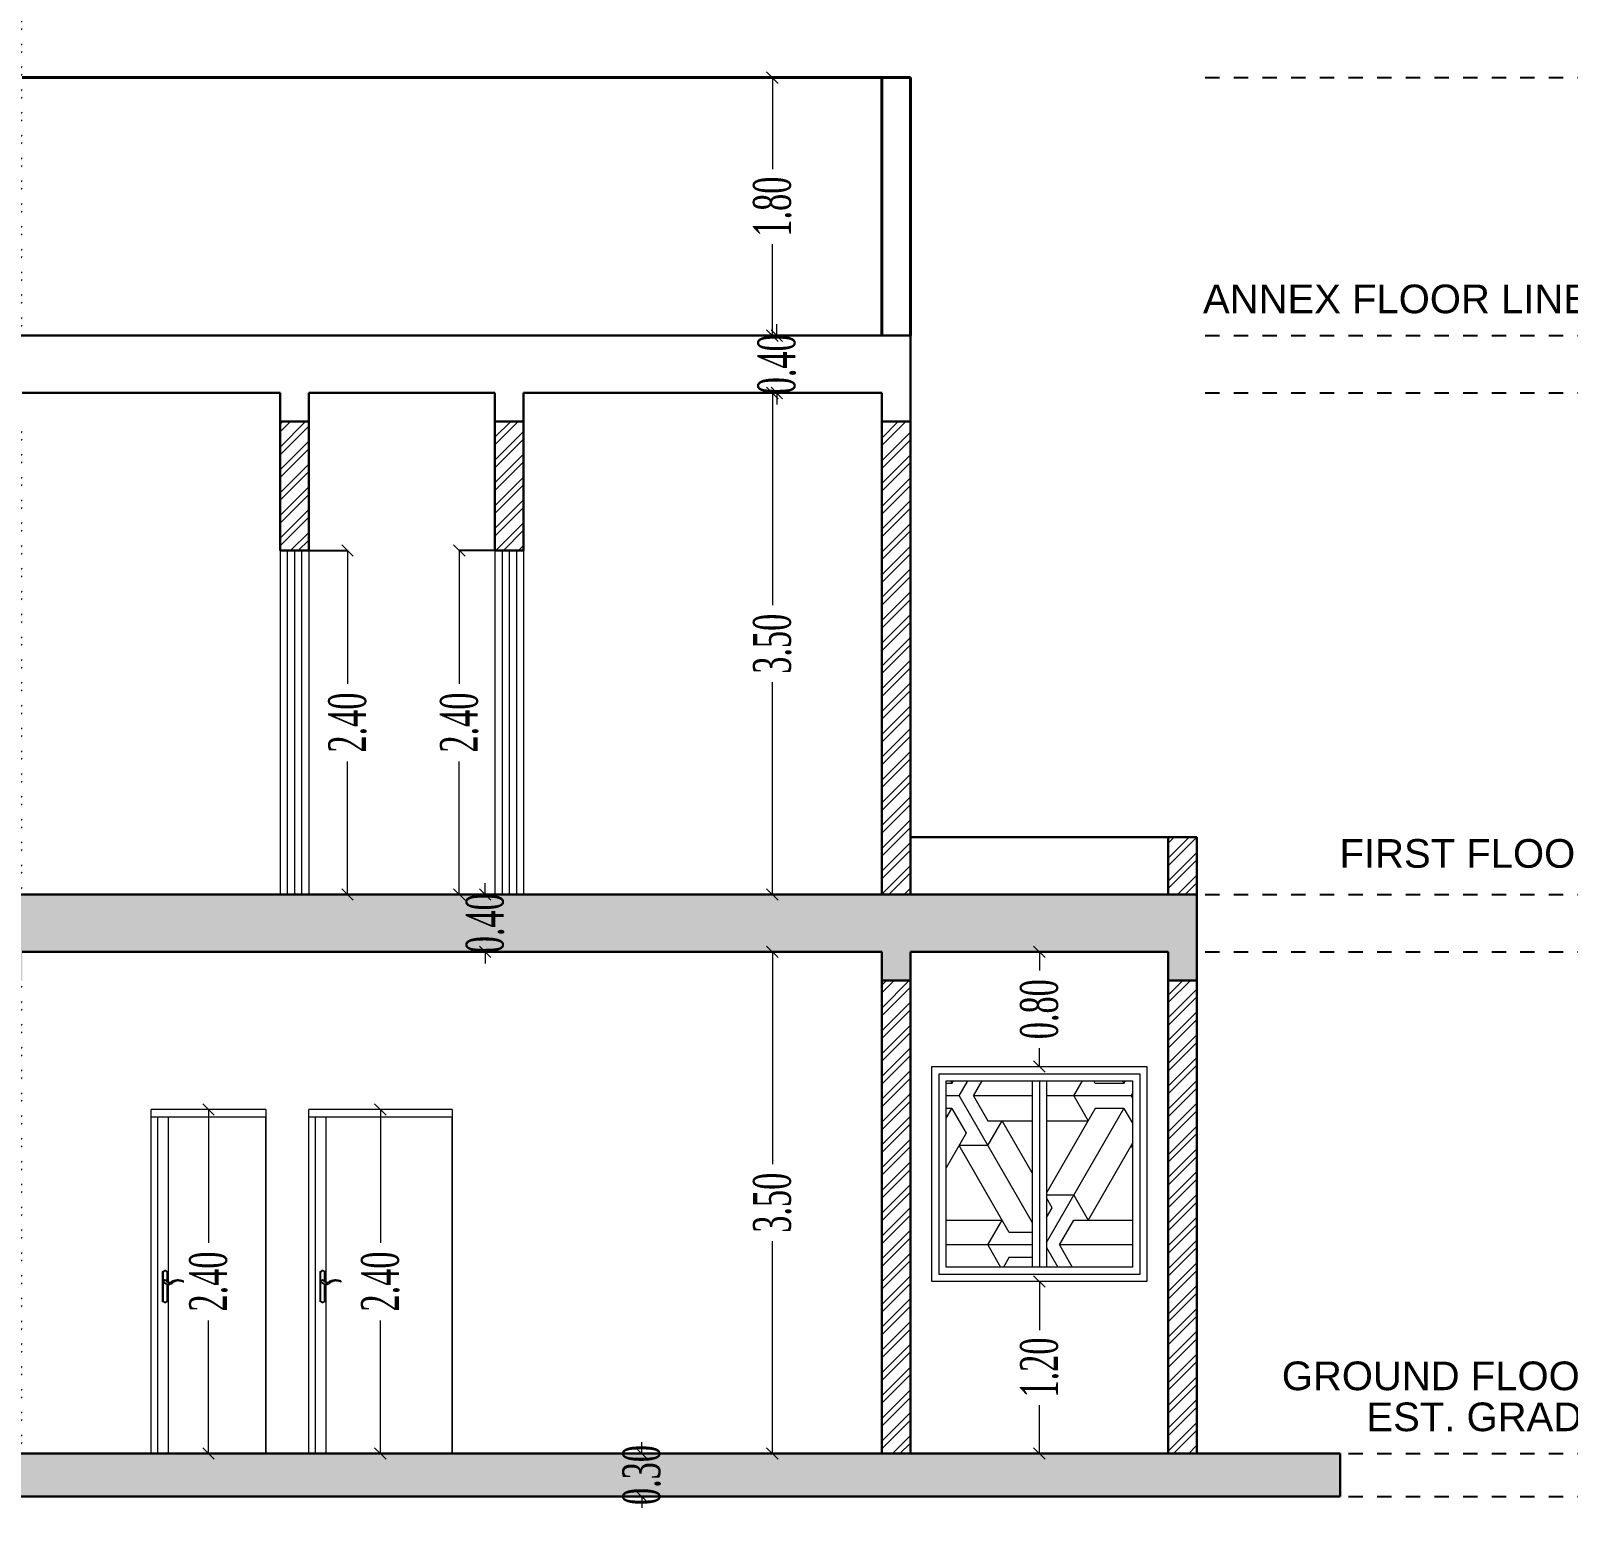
# Model space of a CAD drawing. Header units: inches. Extents: x -351 to 2582, y -266 to 144.
# Drawn here: x 226.05 to 236.78, y -67.41 to -56.98 of the extents above; entities that cross this region are included whole.
import ezdxf

# ---------------------------------------------------------------- set-up
doc = ezdxf.new("R2010")
doc.units = ezdxf.units.IN
doc.header["$MEASUREMENT"] = 0
doc.linetypes.add('DASHDOT', pattern=[1, 0.5, -0.25, 0, -0.25])
doc.linetypes.add('DD', pattern=[0.2, 0.1, -0.1])
for name, color, linetype, lineweight in [('A-DOOR-FRAM', 31, 'Continuous', 9), ('Dim Inside', 35, 'Continuous', 0), ('dimin', 170, 'Continuous', 0), ('HACH', 8, 'Continuous', 5), ('Roof Wall', 30, 'Continuous', 40), ('WALLS', 7, 'Continuous', 30), ('WINDOW', 4, 'Continuous', 5)]:
    doc.layers.add(name, color=color, linetype=linetype, lineweight=lineweight)
doc.layers.add('a_text', color=3, linetype='Continuous')
doc.layers.add('S-AX', color=6, linetype='DASHDOT')
doc.styles.add('kamal 1', font='romantic.ttf', dxfattribs={"width": 0.6})
doc.styles.add('RS', font='arial.ttf', dxfattribs={"height": 0.25})
doc.dimstyles.new('kamal 1', dxfattribs={"dimscale": 0.8, "dimtxt": 0.33, "dimasz": 0.1, "dimexe": 0, "dimexo": 0, "dimgap": 0.09, "dimtad": 0, "dimzin": 0, "dimdsep": 46, "dimtxsty": 'kamal 1', "dimblk": 'OBLIQUE', "dimcen": 0.09, "dimclrd": 252, "dimclre": 8, "dimclrt": 7, "dimadec": 0, "dimazin": 0, "dimtfac": 1, "dimtix": 1, "dimtofl": 0, "dimtmove": 1, "dimatfit": 3, "dimldrblk": 'OBLIQUE', "dimfxl": 0.18, "dimtolj": 1, "dimtzin": 0, "dimlwd": -1, "dimarcsym": 0})

# ---------------------------------------------------------------- blocks, each defined once
blk = doc.blocks.new('TR7T7896')
at = {"layer": 'a_text', "color": 8, "linetype": 'DD', "ltscale": 0.3}
for p, q in [((4078.043, 1087.962), (4072.255, 1087.962)), ((4078.043, 1086.162), (4072.255, 1086.162)), ((4078.043, 1086.162), (4072.255, 1086.162)), ((4078.043, 1085.762), (4072.255, 1085.762)), ((4078.043, 1085.762), (4072.255, 1085.762)), ((4078.043, 1082.262), (4072.255, 1082.262)), ((4078.043, 1081.862), (4072.255, 1081.862)), ((4078.043, 1081.862), (4072.255, 1081.862)), ((4078.043, 1078.362), (4072.255, 1078.362)), ((4078.043, 1078.062), (4072.255, 1078.062))]:
    blk.add_line(p, q, dxfattribs=at)
at = {"layer": 'a_text', "color": 1, "style": 'RS'}
for s, p in [('ANNEX FLOOR LINE FIN.', (4072.328, 1086.319)), ('FIRST FLOOR LINE FIN.', (4073.281, 1082.45)), ('GROUND FLOOR LINE FIN.', (4072.878, 1078.805)), ('EST. GRADE LINE', (4073.469, 1078.519, 0))]:
    blk.add_text(s, height=0.2, dxfattribs=at).set_placement(p)
blk = doc.blocks.new('edd')
at = {"layer": 'A-DOOR-FRAM'}
for p, q in [((1, 2.4), (0, 2.4)), ((0, 0), (0, 2.4)), ((1, 2.4), (1, 0)), ((0, 2.35), (1, 2.35)), ((0.047, 0), (0.047, 2.35)), ((0.122, 1.197), (0.122, 2.35)), ((1, 0), (1, 2.35)), ((0.08, 1.271), (0.08, 1.059)), ((0.08, 1.271), (0.083, 1.268)), ((0.08, 1.059), (0.08, 1.271)), ((0.083, 1.268), (0.083, 1.062)), ((0.097, 1.192), (0.096, 1.189)), ((0.108, 1.203), (0.105, 1.201)), ((0.115, 1.271), (0.111, 1.268)), ((0.111, 1.201), (0.111, 1.268)), ((0.111, 1.062), (0.111, 1.182)), ((0.115, 1.199), (0.115, 1.271)), ((0.115, 1.271), (0.115, 1.199)), ((0.115, 1.059), (0.115, 1.181)), ((0.115, 1.181), (0.115, 1.059)), ((0.139, 1.199), (0.141, 1.196)), ((0.146, 1.187), (0.144, 1.189)), ((0.22, 1.197), (0.222, 1.2)), ((0.223, 1.204), (0.222, 1.201)), ((0.122, 0), (0.122, 1.18)), ((0.08, 1.059), (0.083, 1.062)), ((0.115, 1.059), (0.111, 1.062)), ((0, 0), (1, 0))]:
    blk.add_line(p, q, dxfattribs=at)
for centre, radius, start, end in [((0.08, 1.287), 0.016, 270, 303.2038), ((0.08, 1.287), 0.0194, 280.0386, 303.2038), ((0.08, 1.287), 0.016, 284.7688, 288.4351), ((0.097, 1.2), 0.0115, 13.3162, 263.394), ((0.097, 1.2), 0.0115, 13.3162, 263.394), ((0.097, 1.261), 0.016, 90, 123.2038), ((0.097, 1.261), 0.016, 108.4351, 123.2038), ((0.097, 1.2), 0.00833, 6.5593, 268.8771), ((0.097, 1.261), 0.0126, 90, 123.2038), ((0.097, 1.261), 0.016, 90, 106.6019), ((0.122, 1.224), 0.0443, 233.6603, 272.9224), ((0.122, 1.224), 0.0443, 233.6603, 251.1291), ((0.097, 1.261), 0.016, 73.151, 90), ((0.097, 1.261), 0.016, 56.7962, 90), ((0.097, 1.261), 0.0126, 56.7962, 90), ((0.122, 1.224), 0.0411, 232.4026, 272.9224), ((0.097, 1.261), 0.016, 56.7962, 71.5649), ((0.115, 1.287), 0.0194, 236.7962, 259.9614), ((0.127, 1.226), 0.0329, 229.1262, 264.9654), ((0.115, 1.287), 0.016, 236.7962, 270), ((0.127, 1.226), 0.0297, 231.2429, 264.9654), ((0.115, 1.287), 0.016, 251.5649, 255.2312), ((0.122, 1.224), 0.0443, 255.4535, 272.9224), ((0.127, 1.226), 0.0297, 246.2428, 249.9656), ((0.127, 1.226), 0.0297, 264.9654, 294.5611), ((0.127, 1.226), 0.0297, 264.9654, 294.5611), ((0.127, 1.226), 0.0329, 264.9654, 294.8502), ((0.122, 1.224), 0.0411, 272.9224, 302.2782), ((0.122, 1.224), 0.0443, 272.9224, 302.5948), ((0.122, 1.224), 0.0443, 272.9224, 302.5948), ((0.187, 1.118), 0.0934, 66.9312, 120.3463), ((0.187, 1.118), 0.0934, 104.3056, 120.3463), ((0.187, 1.118), 0.0902, 66.8352, 120.4447), ((0.19, 1.136), 0.071, 63.9656, 130.8373), ((0.19, 1.136), 0.0678, 63.7425, 131.0321), ((0.19, 1.136), 0.0678, 107.1284, 110.8245), ((0.187, 1.118), 0.0934, 87.6888, 99.5887), ((0.19, 1.136), 0.0678, 84.1058, 87.6446), ((0.187, 1.118), 0.0934, 66.9312, 82.9719), ((0.222, 1.2), 0.00399, 250.9038, 70.9038), ((0.222, 1.2), 0.00399, 250.9038, 70.9038), ((0.222, 1.2), 0.000811, 259.5199, 75.8031), ((0.08, 1.043), 0.016, 56.7962, 90), ((0.08, 1.043), 0.0194, 56.7962, 79.9614), ((0.08, 1.043), 0.016, 71.5649, 75.2312), ((0.097, 1.07), 0.016, 236.7962, 251.5649), ((0.097, 1.07), 0.016, 236.7962, 270), ((0.097, 1.07), 0.0126, 236.7962, 270), ((0.097, 1.07), 0.016, 253.151, 270), ((0.097, 1.07), 0.0126, 270, 303.2038), ((0.097, 1.07), 0.016, 270, 303.2038), ((0.097, 1.07), 0.016, 270, 286.6019), ((0.097, 1.07), 0.016, 288.4351, 303.2038), ((0.115, 1.043), 0.0194, 100.0386, 123.2038), ((0.115, 1.043), 0.016, 90, 123.2038), ((0.115, 1.043), 0.016, 104.7688, 108.4351)]:
    blk.add_arc(centre, radius, start, end, dxfattribs=at)
blk = doc.blocks.new('wev')
at = {"layer": 'A-DOOR-FRAM'}
for p, q in [((0.8, 2.4), (0, 2.4)), ((0, 0), (0, 2.4)), ((0.8, 2.4), (0.8, 0)), ((0, 2.35), (0.8, 2.35)), ((0.047, 0), (0.047, 2.35)), ((0.122, 1.197), (0.122, 2.35)), ((0.8, 0), (0.8, 2.35)), ((0.08, 1.271), (0.08, 1.059)), ((0.08, 1.271), (0.083, 1.268)), ((0.08, 1.059), (0.08, 1.271)), ((0.083, 1.268), (0.083, 1.062)), ((0.097, 1.192), (0.096, 1.189)), ((0.108, 1.203), (0.105, 1.201)), ((0.115, 1.271), (0.111, 1.268)), ((0.111, 1.201), (0.111, 1.268)), ((0.111, 1.062), (0.111, 1.182)), ((0.115, 1.199), (0.115, 1.271)), ((0.115, 1.271), (0.115, 1.199)), ((0.115, 1.059), (0.115, 1.181)), ((0.115, 1.181), (0.115, 1.059)), ((0.139, 1.199), (0.141, 1.196)), ((0.146, 1.187), (0.144, 1.189)), ((0.22, 1.197), (0.222, 1.2)), ((0.223, 1.204), (0.222, 1.201)), ((0.122, 0), (0.122, 1.18)), ((0.08, 1.059), (0.083, 1.062)), ((0.115, 1.059), (0.111, 1.062)), ((0, 0), (0.8, 0))]:
    blk.add_line(p, q, dxfattribs=at)
for centre, radius, start, end in [((0.08, 1.287), 0.016, 270, 303.2038), ((0.08, 1.287), 0.0194, 280.0386, 303.2038), ((0.08, 1.287), 0.016, 284.7688, 288.4351), ((0.097, 1.2), 0.0115, 13.3162, 263.394), ((0.097, 1.2), 0.0115, 13.3162, 263.394), ((0.097, 1.261), 0.016, 90, 123.2038), ((0.097, 1.261), 0.016, 108.4351, 123.2038), ((0.097, 1.2), 0.00833, 6.5593, 268.8771), ((0.097, 1.261), 0.0126, 90, 123.2038), ((0.097, 1.261), 0.016, 90, 106.6019), ((0.122, 1.224), 0.0443, 233.6603, 272.9224), ((0.122, 1.224), 0.0443, 233.6603, 251.1291), ((0.097, 1.261), 0.016, 73.151, 90), ((0.097, 1.261), 0.016, 56.7962, 90), ((0.097, 1.261), 0.0126, 56.7962, 90), ((0.122, 1.224), 0.0411, 232.4026, 272.9224), ((0.097, 1.261), 0.016, 56.7962, 71.5649), ((0.115, 1.287), 0.0194, 236.7962, 259.9614), ((0.127, 1.226), 0.0329, 229.1262, 264.9654), ((0.115, 1.287), 0.016, 236.7962, 270), ((0.127, 1.226), 0.0297, 231.2429, 264.9654), ((0.115, 1.287), 0.016, 251.5649, 255.2312), ((0.122, 1.224), 0.0443, 255.4535, 272.9224), ((0.127, 1.226), 0.0297, 246.2428, 249.9656), ((0.127, 1.226), 0.0297, 264.9654, 294.5611), ((0.127, 1.226), 0.0297, 264.9654, 294.5611), ((0.127, 1.226), 0.0329, 264.9654, 294.8502), ((0.122, 1.224), 0.0411, 272.9224, 302.2782), ((0.122, 1.224), 0.0443, 272.9224, 302.5948), ((0.122, 1.224), 0.0443, 272.9224, 302.5948), ((0.187, 1.118), 0.0934, 66.9312, 120.3463), ((0.187, 1.118), 0.0934, 104.3056, 120.3463), ((0.187, 1.118), 0.0902, 66.8352, 120.4447), ((0.19, 1.136), 0.071, 63.9656, 130.8373), ((0.19, 1.136), 0.0678, 63.7425, 131.0321), ((0.19, 1.136), 0.0678, 107.1284, 110.8245), ((0.187, 1.118), 0.0934, 87.6888, 99.5887), ((0.19, 1.136), 0.0678, 84.1058, 87.6446), ((0.187, 1.118), 0.0934, 66.9312, 82.9719), ((0.222, 1.2), 0.00399, 250.9038, 70.9038), ((0.222, 1.2), 0.00399, 250.9038, 70.9038), ((0.222, 1.2), 0.000811, 259.5199, 75.8031), ((0.08, 1.043), 0.016, 56.7962, 90), ((0.08, 1.043), 0.0194, 56.7962, 79.9614), ((0.08, 1.043), 0.016, 71.5649, 75.2312), ((0.097, 1.07), 0.016, 236.7962, 251.5649), ((0.097, 1.07), 0.016, 236.7962, 270), ((0.097, 1.07), 0.0126, 236.7962, 270), ((0.097, 1.07), 0.016, 253.151, 270), ((0.097, 1.07), 0.0126, 270, 303.2038), ((0.097, 1.07), 0.016, 270, 303.2038), ((0.097, 1.07), 0.016, 270, 286.6019), ((0.097, 1.07), 0.016, 288.4351, 303.2038), ((0.115, 1.043), 0.0194, 100.0386, 123.2038), ((0.115, 1.043), 0.016, 90, 123.2038), ((0.115, 1.043), 0.016, 104.7688, 108.4351)]:
    blk.add_arc(centre, radius, start, end, dxfattribs=at)
blk = doc.blocks.new('_Oblique')
at = {"layer": 'dimin', "color": 0, "lineweight": -2}
blk.add_line((-0.5, -0.5), (0.5, 0.5), dxfattribs=at)
blk = doc.blocks.new('*D206')
at = {"layer": 'Defpoints', "color": 0, "transparency": 16777216}
for p in [(227.291, -64.506), (227.291, -64.506), (227.291, -66.906)]:
    blk.add_point(p, dxfattribs=at)
at = {"layer": 'Dim Inside', "color": 252, "transparency": 16777216}
for p, q in [((227.291, -64.506), (227.291, -65.436)), ((227.291, -66.906), (227.291, -65.977))]:
    blk.add_line(p, q, dxfattribs=at)
at = {"layer": 'Dim Inside', "color": 252, "transparency": 16777216, "xscale": 0.08000000000000002, "yscale": 0.08000000000000002, "zscale": 0.08000000000000002}
for p, rotation in [((227.291, -64.506), 90), ((227.291, -66.906), 270)]:
    blk.add_blockref('_Oblique', p, dxfattribs=dict(at, rotation=rotation))
at = {"layer": 'Dim Inside', "color": 7, "transparency": 16777216, "insert": (227.291, -65.706), "char_height": 0.264, "attachment_point": 5, "rotation": 90, "style": 'kamal 1'}
blk.add_mtext('\\A1;2.40', dxfattribs=at)
blk = doc.blocks.new('*D207')
at = {"layer": 'Defpoints', "color": 0, "transparency": 16777216}
for p in [(228.491, -64.506), (228.491, -64.506), (228.491, -66.906)]:
    blk.add_point(p, dxfattribs=at)
at = {"layer": 'Dim Inside', "color": 252, "transparency": 16777216}
for p, q in [((228.491, -64.506), (228.491, -65.436)), ((228.491, -66.906), (228.491, -65.977))]:
    blk.add_line(p, q, dxfattribs=at)
at = {"layer": 'Dim Inside', "color": 252, "transparency": 16777216, "xscale": 0.08000000000000002, "yscale": 0.08000000000000002, "zscale": 0.08000000000000002}
for p, rotation in [((228.491, -64.506), 90), ((228.491, -66.906), 270)]:
    blk.add_blockref('_Oblique', p, dxfattribs=dict(at, rotation=rotation))
at = {"layer": 'Dim Inside', "color": 7, "transparency": 16777216, "insert": (228.491, -65.706), "char_height": 0.264, "attachment_point": 5, "rotation": 90, "style": 'kamal 1'}
blk.add_mtext('\\A1;2.40', dxfattribs=at)
blk = doc.blocks.new('*D208')
at = {"layer": 'Defpoints', "color": 0, "transparency": 16777216}
for p in [(229.291, -60.606), (229.042, -63.006), (229.291, -63.006)]:
    blk.add_point(p, dxfattribs=at)
at = {"layer": 'Dim Inside', "color": 8, "lineweight": -2, "transparency": 16777216}
for p, q in [((229.291, -60.606), (229.042, -60.606)), ((229.291, -63.006), (229.042, -63.006))]:
    blk.add_line(p, q, dxfattribs=at)
at = {"layer": 'Dim Inside', "color": 252, "transparency": 16777216}
for p, q in [((229.042, -60.606), (229.042, -61.536)), ((229.042, -63.006), (229.042, -62.077))]:
    blk.add_line(p, q, dxfattribs=at)
at = {"layer": 'Dim Inside', "color": 252, "transparency": 16777216, "xscale": 0.08000000000000002, "yscale": 0.08000000000000002, "zscale": 0.08000000000000002}
for p, rotation in [((229.042, -60.606), 90), ((229.042, -63.006), 270)]:
    blk.add_blockref('_Oblique', p, dxfattribs=dict(at, rotation=rotation))
at = {"layer": 'Dim Inside', "color": 7, "transparency": 16777216, "insert": (229.042, -61.806), "char_height": 0.264, "attachment_point": 5, "rotation": 90, "style": 'kamal 1'}
blk.add_mtext('\\A1;2.40', dxfattribs=at)
blk = doc.blocks.new('*D209')
at = {"layer": 'Defpoints', "color": 0, "transparency": 16777216}
for p in [(227.991, -60.606), (227.991, -63.006), (228.262, -63.006)]:
    blk.add_point(p, dxfattribs=at)
at = {"layer": 'Dim Inside', "color": 8, "lineweight": -2, "transparency": 16777216}
for p, q in [((227.991, -60.606), (228.262, -60.606)), ((227.991, -63.006), (228.262, -63.006))]:
    blk.add_line(p, q, dxfattribs=at)
at = {"layer": 'Dim Inside', "color": 252, "transparency": 16777216}
for p, q in [((228.262, -60.606), (228.262, -61.536)), ((228.262, -63.006), (228.262, -62.077))]:
    blk.add_line(p, q, dxfattribs=at)
at = {"layer": 'Dim Inside', "color": 252, "transparency": 16777216, "xscale": 0.08000000000000002, "yscale": 0.08000000000000002, "zscale": 0.08000000000000002}
for p, rotation in [((228.262, -60.606), 90), ((228.262, -63.006), 270)]:
    blk.add_blockref('_Oblique', p, dxfattribs=dict(at, rotation=rotation))
at = {"layer": 'Dim Inside', "color": 7, "transparency": 16777216, "insert": (228.262, -61.806), "char_height": 0.264, "attachment_point": 5, "rotation": 90, "style": 'kamal 1'}
blk.add_mtext('\\A1;2.40', dxfattribs=at)
blk = doc.blocks.new('*D210')
at = {"layer": 'Defpoints', "color": 0, "transparency": 16777216}
for p in [(230.315, -66.906), (230.315, -66.906), (230.315, -67.206)]:
    blk.add_point(p, dxfattribs=at)
at = {"layer": 'Dim Inside', "color": 252, "transparency": 16777216}
for p, q in [((230.315, -66.906), (230.315, -66.826)), ((230.315, -67.206), (230.315, -67.286))]:
    blk.add_line(p, q, dxfattribs=at)
at = {"layer": 'Dim Inside', "color": 252, "transparency": 16777216, "xscale": 0.08000000000000002, "yscale": 0.08000000000000002, "zscale": 0.08000000000000002}
for p, rotation in [((230.315, -66.906), 270), ((230.315, -67.206), 90)]:
    blk.add_blockref('_Oblique', p, dxfattribs=dict(at, rotation=rotation))
at = {"layer": 'Dim Inside', "color": 7, "transparency": 16777216, "insert": (230.315, -67.056), "char_height": 0.264, "attachment_point": 5, "rotation": 90, "style": 'kamal 1'}
blk.add_mtext('\\A1;0.30', dxfattribs=at)
blk = doc.blocks.new('*D211')
at = {"layer": 'Defpoints', "color": 0, "transparency": 16777216}
for p in [(229.222, -63.006), (229.222, -63.006), (229.222, -63.406)]:
    blk.add_point(p, dxfattribs=at)
at = {"layer": 'Dim Inside', "color": 252, "transparency": 16777216}
for p, q in [((229.222, -63.006), (229.222, -62.926)), ((229.222, -63.406), (229.222, -63.486))]:
    blk.add_line(p, q, dxfattribs=at)
at = {"layer": 'Dim Inside', "color": 252, "transparency": 16777216, "xscale": 0.08000000000000002, "yscale": 0.08000000000000002, "zscale": 0.08000000000000002}
for p, rotation in [((229.222, -63.006), 270), ((229.222, -63.406), 90)]:
    blk.add_blockref('_Oblique', p, dxfattribs=dict(at, rotation=rotation))
at = {"layer": 'Dim Inside', "color": 7, "transparency": 16777216, "insert": (229.222, -63.206), "char_height": 0.264, "attachment_point": 5, "rotation": 90, "style": 'kamal 1'}
blk.add_mtext('\\A1;0.40', dxfattribs=at)
blk = doc.blocks.new('*D212')
at = {"layer": 'Defpoints', "color": 0, "transparency": 16777216}
for p in [(231.258, -59.106), (231.258, -59.106), (231.258, -59.506)]:
    blk.add_point(p, dxfattribs=at)
at = {"layer": 'Dim Inside', "color": 252, "transparency": 16777216}
for p, q in [((231.258, -59.106), (231.258, -59.026)), ((231.258, -59.506), (231.258, -59.586))]:
    blk.add_line(p, q, dxfattribs=at)
at = {"layer": 'Dim Inside', "color": 252, "transparency": 16777216, "xscale": 0.08000000000000002, "yscale": 0.08000000000000002, "zscale": 0.08000000000000002}
for p, rotation in [((231.258, -59.106), 270), ((231.258, -59.506), 90)]:
    blk.add_blockref('_Oblique', p, dxfattribs=dict(at, rotation=rotation))
at = {"layer": 'Dim Inside', "color": 7, "transparency": 16777216, "insert": (231.258, -59.306), "char_height": 0.264, "attachment_point": 5, "rotation": 90, "style": 'kamal 1'}
blk.add_mtext('\\A1;0.40', dxfattribs=at)
blk = doc.blocks.new('*D213')
at = {"layer": 'Defpoints', "color": 0, "transparency": 16777216}
for p in [(231.227, -63.406), (231.227, -63.406), (231.227, -66.906)]:
    blk.add_point(p, dxfattribs=at)
at = {"layer": 'Dim Inside', "color": 252, "transparency": 16777216}
for p, q in [((231.227, -63.406), (231.227, -64.887)), ((231.227, -66.906), (231.227, -65.425))]:
    blk.add_line(p, q, dxfattribs=at)
at = {"layer": 'Dim Inside', "color": 252, "transparency": 16777216, "xscale": 0.08000000000000002, "yscale": 0.08000000000000002, "zscale": 0.08000000000000002}
for p, rotation in [((231.227, -63.406), 90), ((231.227, -66.906), 270)]:
    blk.add_blockref('_Oblique', p, dxfattribs=dict(at, rotation=rotation))
at = {"layer": 'Dim Inside', "color": 7, "transparency": 16777216, "insert": (231.227, -65.156), "char_height": 0.264, "attachment_point": 5, "rotation": 90, "style": 'kamal 1'}
blk.add_mtext('\\A1;3.50', dxfattribs=at)
blk = doc.blocks.new('*D214')
at = {"layer": 'Defpoints', "color": 0, "transparency": 16777216}
for p in [(231.227, -59.506), (231.227, -59.506), (231.227, -63.006)]:
    blk.add_point(p, dxfattribs=at)
at = {"layer": 'Dim Inside', "color": 252, "transparency": 16777216}
for p, q in [((231.227, -59.506), (231.227, -60.987)), ((231.227, -63.006), (231.227, -61.525))]:
    blk.add_line(p, q, dxfattribs=at)
at = {"layer": 'Dim Inside', "color": 252, "transparency": 16777216, "xscale": 0.08000000000000002, "yscale": 0.08000000000000002, "zscale": 0.08000000000000002}
for p, rotation in [((231.227, -59.506), 90), ((231.227, -63.006), 270)]:
    blk.add_blockref('_Oblique', p, dxfattribs=dict(at, rotation=rotation))
at = {"layer": 'Dim Inside', "color": 7, "transparency": 16777216, "insert": (231.227, -61.256), "char_height": 0.264, "attachment_point": 5, "rotation": 90, "style": 'kamal 1'}
blk.add_mtext('\\A1;3.50', dxfattribs=at)
blk = doc.blocks.new('*D215')
at = {"layer": 'Defpoints', "color": 0, "transparency": 16777216}
for p in [(231.227, -57.306), (231.227, -57.306), (231.227, -59.106)]:
    blk.add_point(p, dxfattribs=at)
at = {"layer": 'Dim Inside', "color": 252, "transparency": 16777216}
for p, q in [((231.227, -57.306), (231.227, -57.945)), ((231.227, -59.106), (231.227, -58.468))]:
    blk.add_line(p, q, dxfattribs=at)
at = {"layer": 'Dim Inside', "color": 252, "transparency": 16777216, "xscale": 0.08000000000000002, "yscale": 0.08000000000000002, "zscale": 0.08000000000000002}
for p, rotation in [((231.227, -57.306), 90), ((231.227, -59.106), 270)]:
    blk.add_blockref('_Oblique', p, dxfattribs=dict(at, rotation=rotation))
at = {"layer": 'Dim Inside', "color": 7, "transparency": 16777216, "insert": (231.227, -58.206), "char_height": 0.264, "attachment_point": 5, "rotation": 90, "style": 'kamal 1'}
blk.add_mtext('\\A1;1.80', dxfattribs=at)
blk = doc.blocks.new('*D217')
at = {"layer": 'Defpoints', "color": 0, "transparency": 16777216}
for p in [(233.091, -65.706), (233.091, -66.906), (233.091, -66.906)]:
    blk.add_point(p, dxfattribs=at)
at = {"layer": 'Dim Inside', "color": 252, "transparency": 16777216}
for p, q in [((233.091, -65.706), (233.091, -66.045)), ((233.091, -66.906), (233.091, -66.568))]:
    blk.add_line(p, q, dxfattribs=at)
at = {"layer": 'Dim Inside', "color": 252, "transparency": 16777216, "xscale": 0.08000000000000002, "yscale": 0.08000000000000002, "zscale": 0.08000000000000002}
for p, rotation in [((233.091, -65.706), 90), ((233.091, -66.906), 270)]:
    blk.add_blockref('_Oblique', p, dxfattribs=dict(at, rotation=rotation))
at = {"layer": 'Dim Inside', "color": 7, "transparency": 16777216, "insert": (233.091, -66.306), "char_height": 0.264, "attachment_point": 5, "rotation": 90, "style": 'kamal 1'}
blk.add_mtext('\\A1;1.20', dxfattribs=at)
blk = doc.blocks.new('*D218')
at = {"layer": 'Defpoints', "color": 0, "transparency": 16777216}
for p in [(233.091, -63.406), (233.091, -63.406), (233.091, -64.206)]:
    blk.add_point(p, dxfattribs=at)
at = {"layer": 'Dim Inside', "color": 252, "transparency": 16777216}
for p, q in [((233.091, -63.406), (233.091, -63.535)), ((233.091, -64.206), (233.091, -64.078))]:
    blk.add_line(p, q, dxfattribs=at)
at = {"layer": 'Dim Inside', "color": 252, "transparency": 16777216, "xscale": 0.08000000000000002, "yscale": 0.08000000000000002, "zscale": 0.08000000000000002}
for p, rotation in [((233.091, -63.406), 90), ((233.091, -64.206), 270)]:
    blk.add_blockref('_Oblique', p, dxfattribs=dict(at, rotation=rotation))
at = {"layer": 'Dim Inside', "color": 7, "transparency": 16777216, "insert": (233.091, -63.806), "char_height": 0.264, "attachment_point": 5, "rotation": 90, "style": 'kamal 1'}
blk.add_mtext('\\A1;0.80', dxfattribs=at)

msp = doc.modelspace()

# ---------------------------------------------------------------- hatches: boundary and pattern name
at = {"layer": 'HACH', "true_color": 0x636466}
h = msp.add_hatch(dxfattribs=at)
h.set_pattern_fill('ANSI32', color=251, scale=0.3)
h.set_pattern_definition([(45, (234.07265, -62.82997), (-0.0795495, 0.0795495), []), (45, (234.12568, -62.82997), (-0.0795495, 0.0795495), [])])
h.paths.add_polyline_path([(234.191, -62.606), (233.991, -62.606), (233.991, -63.006), (234.191, -63.006)])
h.paths.add_polyline_path([(225.991, -59.706), (225.791, -59.706), (225.791, -63.006), (225.991, -63.006)])
h.paths.add_polyline_path([(225.991, -56.006), (225.791, -56.006), (225.791, -59.106), (225.991, -59.106)])
h.paths.add_polyline_path([(225.991, -55.006), (225.791, -55.006), (225.791, -55.406), (225.991, -55.406)])
h.paths.add_polyline_path([(214.691, -55.006), (214.491, -55.006), (214.491, -55.406), (214.691, -55.406)])
h.paths.add_polyline_path([(214.691, -56.006), (214.491, -56.006), (214.491, -59.106), (214.691, -59.106)])
h.paths.add_polyline_path([(216.841, -56.006), (216.691, -56.006), (216.691, -56.706), (216.841, -56.706)])
h.paths.add_polyline_path([(219.091, -56.006), (218.941, -56.006), (218.941, -59.106), (219.091, -59.106)])
h.paths.add_polyline_path([(220.791, -56.006), (220.591, -56.006), (220.591, -59.106), (220.791, -59.106)])
h.paths.add_polyline_path([(212.691, -57.306), (212.491, -57.306), (212.491, -59.106), (212.691, -59.106)])
h.paths.add_polyline_path([(227.791, -60.606), (227.991, -60.606), (227.991, -59.706), (227.791, -59.706)])
h.paths.add_polyline_path([(229.491, -59.706), (229.291, -59.706), (229.291, -60.606), (229.491, -60.606)])
h.paths.add_polyline_path([(231.991, -63.006), (232.191, -63.006), (232.191, -59.706), (231.991, -59.706)])
h.paths.add_polyline_path([(225.991, -63.606), (225.791, -63.606), (225.791, -66.906), (225.991, -66.906)])
h.paths.add_polyline_path([(232.191, -63.606), (231.991, -63.606), (231.991, -66.906), (232.191, -66.906)])
h.paths.add_polyline_path([(233.991, -66.906), (234.191, -66.906), (234.191, -63.606), (233.991, -63.606)])
h.paths.add_polyline_path([(220.581, -66.906), (220.781, -66.906), (220.781, -63.606), (220.581, -63.606)])
h.paths.add_polyline_path([(220.091, -59.706), (219.891, -59.706), (219.891, -63.006), (220.091, -63.006)])
h.paths.add_polyline_path([(216.891, -59.706), (216.691, -59.706), (216.691, -63.006), (216.891, -63.006)])
h.paths.add_polyline_path([(213.891, -63.606), (213.691, -63.606), (213.691, -64.506), (213.891, -64.506)])
h.paths.add_polyline_path([(212.691, -61.806), (212.491, -61.806), (212.491, -63.006), (212.691, -63.006)])
h.paths.add_polyline_path([(212.491, -60.306), (212.691, -60.306), (212.691, -59.706), (212.491, -59.706)])
at = {"layer": 'HACH'}
h = msp.add_hatch(dxfattribs=at)
h.set_pattern_fill('AR-CONC', color=8, scale=0.04)
h.set_pattern_definition([(50, (0, 0), (0.28690407, -0.02510085), [0.03, -0.33]), (355, (0, 0), (-0.05550053, 0.30087685), [0.024, -0.264]), (100.45144, (0.0239, -0.0021), (0.23140354, 0.275776), [0.02549608, -0.28045684]), (46.1842, (0, 0.08), (0.42689653, -0.0662077), [0.045, -0.495]), (96.63564, (0.03557, 0.0745), (0.3738648, 0.38964744), [0.0382441, -0.4206855]), (351.18416, (0, 0.08), (0.3738648, 0.38964744), [0.036, -0.396]), (21, (0.04, 0.06), (0.23876282, -0.16104756), [0.03, -0.33]), (326, (0.04, 0.06), (0.09732613, 0.29006002), [0.024, -0.264]), (71.45144, (0.0599, 0.04658), (0.33608895, 0.12901246), [0.02549608, -0.28045684]), (37.5, (0, 0), (0.00486394, 0.13315754), [0, -0.2608, 0, -0.268, 0, -0.265]), (7.5, (0, 0), (0.105227815, 0.157764685), [0, -0.1528, 0, -0.2548, 0, -0.101]), (327.5, (-0.0892, 0), (0.213528974, -0.00902195), [0, -0.1, 0, -0.312, 0, -0.414]), (317.5, (-0.1292, 0), (0.23327447, 0.040042), [0, -0.13, 0, -0.2072, 0, -0.294])])
h.paths.add_polyline_path([(221.981, -59.301), (221.981, -59.106), (212.491, -59.106), (212.491, -59.706), (212.691, -59.706), (212.691, -59.506), (216.691, -59.506), (216.691, -59.706), (216.891, -59.706), (216.891, -59.506), (219.891, -59.506), (219.891, -59.706), (220.091, -59.706), (220.091, -59.506), (221.981, -59.506)])
h.paths.add_polyline_path([(221.981, -63.006), (212.491, -63.006), (212.491, -63.406), (213.691, -63.406), (213.691, -63.606), (213.891, -63.606), (213.891, -63.406), (220.581, -63.406), (220.581, -63.606), (220.781, -63.606), (220.781, -63.406), (221.981, -63.406), (221.981, -63.201)])
h.paths.add_polyline_path([(235.191, -66.906), (234.16, -66.906), (209.191, -66.906), (209.191, -67.206), (235.191, -67.206)])
h.paths.add_polyline_path([(234.191, -63.006), (234.16, -63.006), (225.791, -63.006), (225.791, -63.606), (225.991, -63.606), (225.991, -63.406), (231.991, -63.406), (231.991, -63.606), (232.191, -63.606), (232.191, -63.406), (233.991, -63.406), (233.991, -63.606), (234.191, -63.606)])
h.paths.add_polyline_path([(225.791, -64.956), (224.681, -64.956), (224.681, -65.151), (224.381, -65.151), (224.381, -65.346), (224.081, -65.346), (224.081, -65.541), (223.781, -65.541), (223.781, -65.736), (223.481, -65.736), (223.481, -65.931), (223.181, -65.931), (223.181, -66.126), (222.881, -66.126), (222.881, -66.321), (222.581, -66.321), (222.581, -66.516), (222.281, -66.516), (222.281, -66.711), (221.981, -66.711), (221.981, -66.906), (222.256, -66.906), (224.948, -65.156), (225.791, -65.156)])
h.paths.add_polyline_path([(225.791, -61.056), (224.681, -61.056), (224.681, -61.251), (224.381, -61.251), (224.381, -61.446), (224.081, -61.446), (224.081, -61.641), (223.781, -61.641), (223.781, -61.836), (223.481, -61.836), (223.481, -62.031), (223.181, -62.031), (223.181, -62.226), (222.881, -62.226), (222.881, -62.421), (222.581, -62.421), (222.581, -62.616), (222.281, -62.616), (222.281, -62.811), (221.981, -62.811), (221.981, -63.006), (221.981, -63.185), (224.948, -61.256), (225.791, -61.256)])
h.paths.add_polyline_path([(225.991, -55.406), (214.491, -55.406), (214.491, -56.006), (214.691, -56.006), (214.691, -55.806), (216.691, -55.806), (216.691, -56.006), (216.841, -56.006), (216.841, -55.806), (218.941, -55.806), (218.941, -56.006), (219.091, -56.006), (219.091, -55.806), (220.591, -55.806), (220.591, -56.006), (220.791, -56.006), (220.791, -55.806), (225.791, -55.806), (225.791, -56.006), (225.991, -56.006)])
h.paths.add_polyline_path([(215.953, -67.327), (215.953, -66.785), (215.384, -66.785), (215.384, -67.327)], flags=9)
h.paths.add_polyline_path([(230.597, -67.327), (230.597, -66.785), (230.028, -66.785), (230.028, -67.327)], flags=9)
h.paths.add_polyline_path([(229.504, -63.477), (229.504, -62.935), (228.935, -62.935), (228.935, -63.477)], flags=9)
h.paths.add_polyline_path([(215.973, -55.877), (215.973, -55.335), (215.404, -55.335), (215.404, -55.877)], flags=9)
h.paths.add_polyline_path([(221.021, -59.577), (221.021, -59.035), (220.452, -59.035), (220.452, -59.577)], flags=9)
h.paths.add_polyline_path([(213.173, -63.477), (213.173, -62.935), (212.604, -62.935), (212.604, -63.477)], flags=9)
at = {"layer": 'WINDOW'}
h = msp.add_hatch(dxfattribs=at)
h.set_pattern_fill('ESCHER', color=256)
h.set_pattern_definition([(60, (155.7301, -35.3136), (-1.2, -3e-10), [1.1, -0.1]), (180, (155.7301, -35.3136), (0.6, -1.03923), [1.1, -0.1]), (300, (155.7301, -35.3136), (1.2, -3e-10), [1.1, -0.1]), (60, (155.8301, -35.3136), (-1.2, -3e-10), [0.2, -1]), (300, (155.8301, -35.3136), (1.2, -3e-10), [0.2, -1]), (60, (155.6801, -35.227), (-1.2, -3e-10), [0.2, -1]), (180, (155.6801, -35.227), (0.6, -1.03923), [0.2, -1]), (300, (155.6801, -35.4002), (1.2, -3e-10), [0.2, -1]), (180, (155.6801, -35.4002), (0.6, -1.03923), [0.2, -1]), (60, (155.3301, -35.3136), (-1.2, -3e-10), [0.2, -1]), (300, (155.3301, -35.3136), (1.2, -3e-10), [0.2, -1]), (60, (155.9301, -35.6601), (-1.2, -3e-10), [0.2, -1]), (180, (155.9301, -35.6601), (0.6, -1.03923), [0.2, -1]), (300, (155.9301, -34.9672), (1.2, -3e-10), [0.2, -1]), (180, (155.9301, -34.9672), (0.6, -1.03923), [0.2, -1]), (0, (155.9301, -35.1404), (-0.6, 1.03923), [0.7, -0.5]), (0, (155.9301, -35.4868), (-0.6, 1.03923), [0.7, -0.5]), (120, (155.7801, -35.0538), (-1.2, 3e-10), [0.7, -0.5]), (120, (155.4801, -35.227), (-1.2, 3e-10), [0.7, -0.5]), (240, (155.4801, -35.4002), (0.6, -1.03923), [0.7, -0.5]), (240, (155.7801, -35.5735), (0.6, -1.03923), [0.7, -0.5])])
h.paths.add_polyline_path([(233.041, -64.306), (232.441, -64.306), (232.441, -65.606), (233.041, -65.606)])
h.paths.add_polyline_path([(233.741, -64.306), (233.141, -64.306), (233.141, -65.606), (233.741, -65.606)])

# ---------------------------------------------------------------- linework, layer by layer
at = {"layer": 'A-DOOR-FRAM'}
for p, q in [((227.791, -60.606), (227.791, -63.006)), ((227.841, -60.606), (227.841, -63.006)), ((227.891, -60.606), (227.891, -63.006)), ((227.941, -60.606), (227.941, -63.006)), ((227.991, -60.606), (227.991, -63.006)), ((229.291, -60.606), (229.291, -63.006)), ((229.341, -60.606), (229.341, -63.006)), ((229.391, -60.606), (229.391, -63.006)), ((229.441, -60.606), (229.441, -63.006)), ((229.491, -60.606), (229.491, -63.006))]:
    msp.add_line(p, q, dxfattribs=at)
at = {"layer": 'Roof Wall'}
for p, q in [((232.191, -57.306), (225.991, -57.306)), ((231.991, -59.106), (231.991, -57.306)), ((232.191, -59.106), (232.191, -57.306))]:
    msp.add_line(p, q, dxfattribs=at)
at = {"layer": 'WALLS'}
for p, q in [((232.191, -59.106), (225.791, -59.106)), ((232.191, -63.006), (232.191, -59.106)), ((227.791, -59.506), (225.991, -59.506)), ((227.791, -60.606), (227.791, -59.506)), ((227.991, -60.606), (227.991, -59.506)), ((229.291, -59.506), (227.991, -59.506)), ((229.291, -60.606), (229.291, -59.506)), ((229.491, -60.606), (229.491, -59.506)), ((231.991, -59.506), (229.491, -59.506)), ((231.991, -63.006), (231.991, -59.506)), ((227.991, -59.706), (227.791, -59.706)), ((229.491, -59.706), (229.291, -59.706)), ((232.191, -59.706), (231.991, -59.706)), ((227.791, -60.606), (227.991, -60.606)), ((229.291, -60.606), (229.491, -60.606)), ((232.191, -62.606), (234.191, -62.606)), ((233.991, -63.006), (233.991, -62.606)), ((234.191, -66.906), (234.191, -62.606)), ((225.791, -63.006), (234.191, -63.006)), ((225.991, -63.406), (231.991, -63.406)), ((231.991, -66.906), (231.991, -63.406)), ((232.191, -66.906), (232.191, -63.406)), ((232.191, -63.406), (233.991, -63.406)), ((233.991, -66.906), (233.991, -63.406)), ((231.991, -63.606), (232.191, -63.606)), ((233.991, -63.606), (234.191, -63.606)), ((235.191, -66.906), (209.191, -66.906)), ((235.191, -67.206), (235.191, -66.906)), ((235.191, -67.206), (209.191, -67.206))]:
    msp.add_line(p, q, dxfattribs=at)
at = {"layer": 'WINDOW'}
for p, q in [((233.041, -64.306), (233.041, -65.606)), ((233.091, -64.306), (233.091, -65.606)), ((233.141, -64.306), (233.141, -65.606))]:
    msp.add_line(p, q, dxfattribs=at)
for points in [[(232.341, -64.206), (233.841, -64.206), (233.841, -65.706), (232.341, -65.706)], [(232.391, -64.256), (233.791, -64.256), (233.791, -65.656), (232.391, -65.656)], [(232.441, -64.306), (233.741, -64.306), (233.741, -65.606), (232.441, -65.606)]]:
    msp.add_lwpolyline(points, close=True, dxfattribs=at)

# ---------------------------------------------------------------- block references
at = {"layer": 'S-AX', "linetype": 'ByBlock'}
msp.add_blockref('TR7T7896', (-3838.095, -1145.269), dxfattribs=at)
at = {"layer": 'WALLS', "color": 1}
for name, p in [('wev', (226.891, -66.906)), ('edd', (227.991, -66.906))]:
    msp.add_blockref(name, p, dxfattribs=at)

# ---------------------------------------------------------------- dimensions: what is measured, and where the dimension line sits
at = {"layer": 'Dim Inside'}
for base, p1, p2, picture, middle in [((231.227, -57.306), (231.227, -59.106), (231.227, -57.306), '*D215', (231.227, -58.206)), ((231.258, -59.106), (231.258, -59.506), (231.258, -59.106), '*D212', (231.258, -59.306)), ((231.227, -59.506), (231.227, -63.006), (231.227, -59.506), '*D214', (231.227, -61.256)), ((228.262, -63.006), (227.991, -60.606), (227.991, -63.006), '*D209', (228.262, -61.806)), ((229.042, -63.006), (229.291, -60.606), (229.291, -63.006), '*D208', (229.042, -61.806)), ((229.222, -63.006), (229.222, -63.406), (229.222, -63.006), '*D211', (229.222, -63.206)), ((231.227, -63.406), (231.227, -66.906), (231.227, -63.406), '*D213', (231.227, -65.156)), ((233.091, -63.406), (233.091, -64.206), (233.091, -63.406), '*D218', (233.091, -63.806)), ((227.291, -64.506), (227.291, -66.906), (227.291, -64.506), '*D206', (227.291, -65.706)), ((228.491, -64.506), (228.491, -66.906), (228.491, -64.506), '*D207', (228.491, -65.706)), ((233.091, -66.906), (233.091, -65.706), (233.091, -66.906), '*D217', (233.091, -66.306)), ((230.315, -66.906), (230.315, -67.206), (230.315, -66.906), '*D210', (230.315, -67.056))]:
    dim = msp.add_linear_dim(base=base, p1=p1, p2=p2, angle=90, dimstyle='kamal 1', dxfattribs=at)
    dim.commit()
    dim.dimension.update_dxf_attribs({"geometry": picture, "text_midpoint": middle})

doc.saveas('drawing.dxf')
